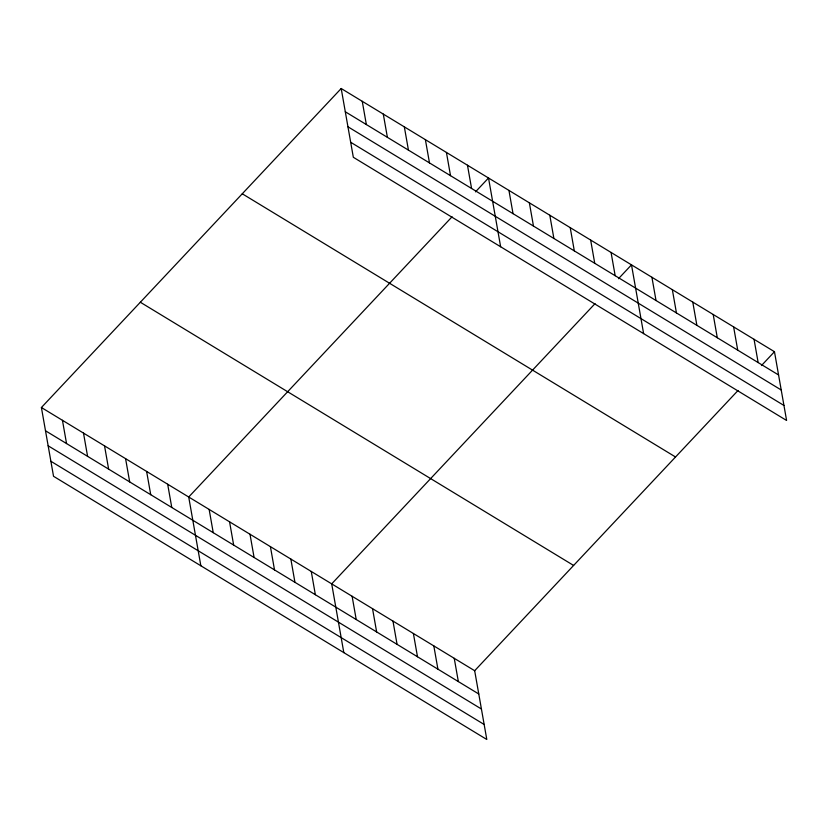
<?xml version="1.0" encoding="UTF-8"?>
<svg xmlns="http://www.w3.org/2000/svg" width="828" height="828" viewBox="0 0 828 828"><rect width="100%" height="100%" fill="white"/><g stroke="black" fill="none" stroke-linecap="round" stroke-linejoin="round"><path stroke-width="1.24" d="M41.4 407.521L474.672 670.721L486.802 739.487L53.53 476.286L41.4 407.521L341.198 88.513L774.47 351.714L786.6 420.479L353.328 157.279L341.198 88.513M452.067 216.781L188.712 497.007L200.842 565.772M475.5 191.848L488.52 177.999L500.64 246.765M595.042 303.638L331.697 583.864L343.817 652.63M618.475 278.705L631.495 264.856L643.625 333.622M474.672 670.721L738.027 390.495M761.46 365.562L774.47 351.714M345.307 111.77L778.579 374.981M347.957 126.787L781.228 389.998M350.679 142.261L783.95 405.461M242.273 193.783L675.534 456.984M140.336 302.241L573.607 565.452M45.499 430.777L478.77 693.988M48.148 445.795L481.42 709.006M50.881 461.268L484.152 724.469M754.049 339.304L758.148 362.571M733.618 326.894L737.727 350.161M713.198 314.485L717.296 337.752M692.767 302.075L696.876 325.342M672.346 289.676L676.445 312.932M651.915 277.266L656.024 300.533M611.064 252.447L615.173 275.714M590.643 240.037L594.742 263.304M570.213 227.628L574.321 250.894M549.792 215.218L553.891 238.485M529.361 202.819L533.47 226.075M508.941 190.409L513.039 213.676M467.468 165.217L471.577 188.484M446.427 152.435L450.525 175.691M425.385 139.642L429.484 162.909M404.333 126.86L408.442 150.127M383.292 114.078L387.39 137.344M362.25 101.295L366.349 124.562M454.241 658.312L458.35 681.579M433.82 645.902L437.919 669.169M413.389 633.492L417.498 656.759M392.969 621.083L397.067 644.35M372.538 608.683L376.647 631.94M352.117 596.274L356.216 619.53M311.266 571.455L315.364 594.721M290.845 559.045L294.944 582.312M270.414 546.635L274.513 569.902M249.994 534.226L254.092 557.492M229.563 521.826L233.662 545.083M209.142 509.417L213.241 532.683M167.67 484.225L171.769 507.481M146.618 471.432L150.727 494.699M125.577 458.65L129.685 481.917M104.535 445.868L108.634 469.134M83.493 433.085L87.592 456.352M62.442 420.303L66.55 443.57"/></g></svg>
